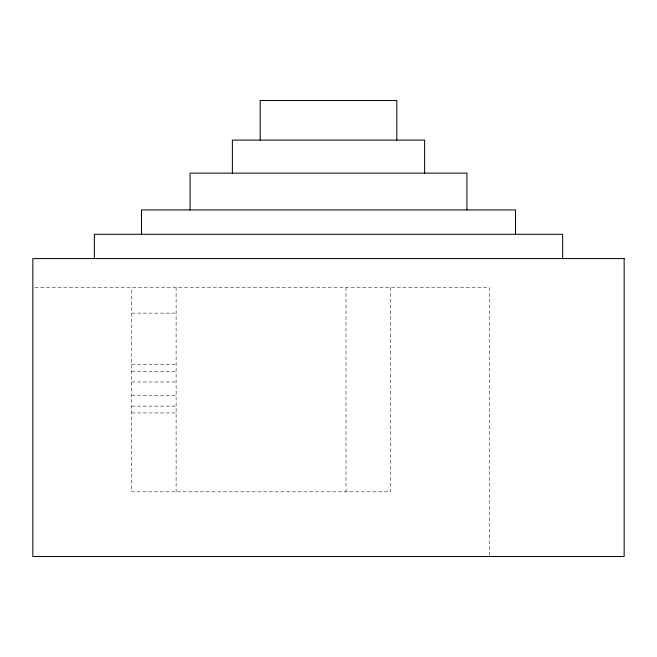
<?xml version="1.0" encoding="UTF-8"?>
<svg xmlns="http://www.w3.org/2000/svg" width="657" height="657" viewBox="0 0 657 657"><rect width="100%" height="100%" fill="white"/><g stroke="black" fill="none" stroke-linecap="round" stroke-linejoin="round"><path stroke-width="0.49" stroke-dasharray="3.29 2.46" d="M34.903 287.659L489.276 287.659L489.276 555.469M131.696 313.126L176.117 313.126M131.696 364.61L176.117 364.61M131.696 371.41L176.117 371.41M131.696 381.972L176.117 381.972M131.696 395.58L176.117 395.58M131.696 406.141L176.117 406.141M131.696 412.941L176.117 412.941M390.43 287.659L390.43 491.814L131.696 491.814L131.696 287.659M346.009 287.659L346.009 491.814M176.117 287.659L176.117 491.814"/><path stroke-width="0.99" d="M562.655 258.579L562.655 234.303L94.345 234.303L94.345 258.579M515.515 234.303L515.515 209.92L141.485 209.92L141.485 234.303M466.922 209.92L466.922 173.12L190.078 173.12L190.078 209.92M424.619 173.12L424.619 140.105L232.381 140.105L232.381 173.12M396.82 140.105L396.82 100.505L260.18 100.505L260.18 140.105M624.15 258.579L32.85 258.579L32.85 556.495L624.15 556.495L624.15 258.579"/></g></svg>
